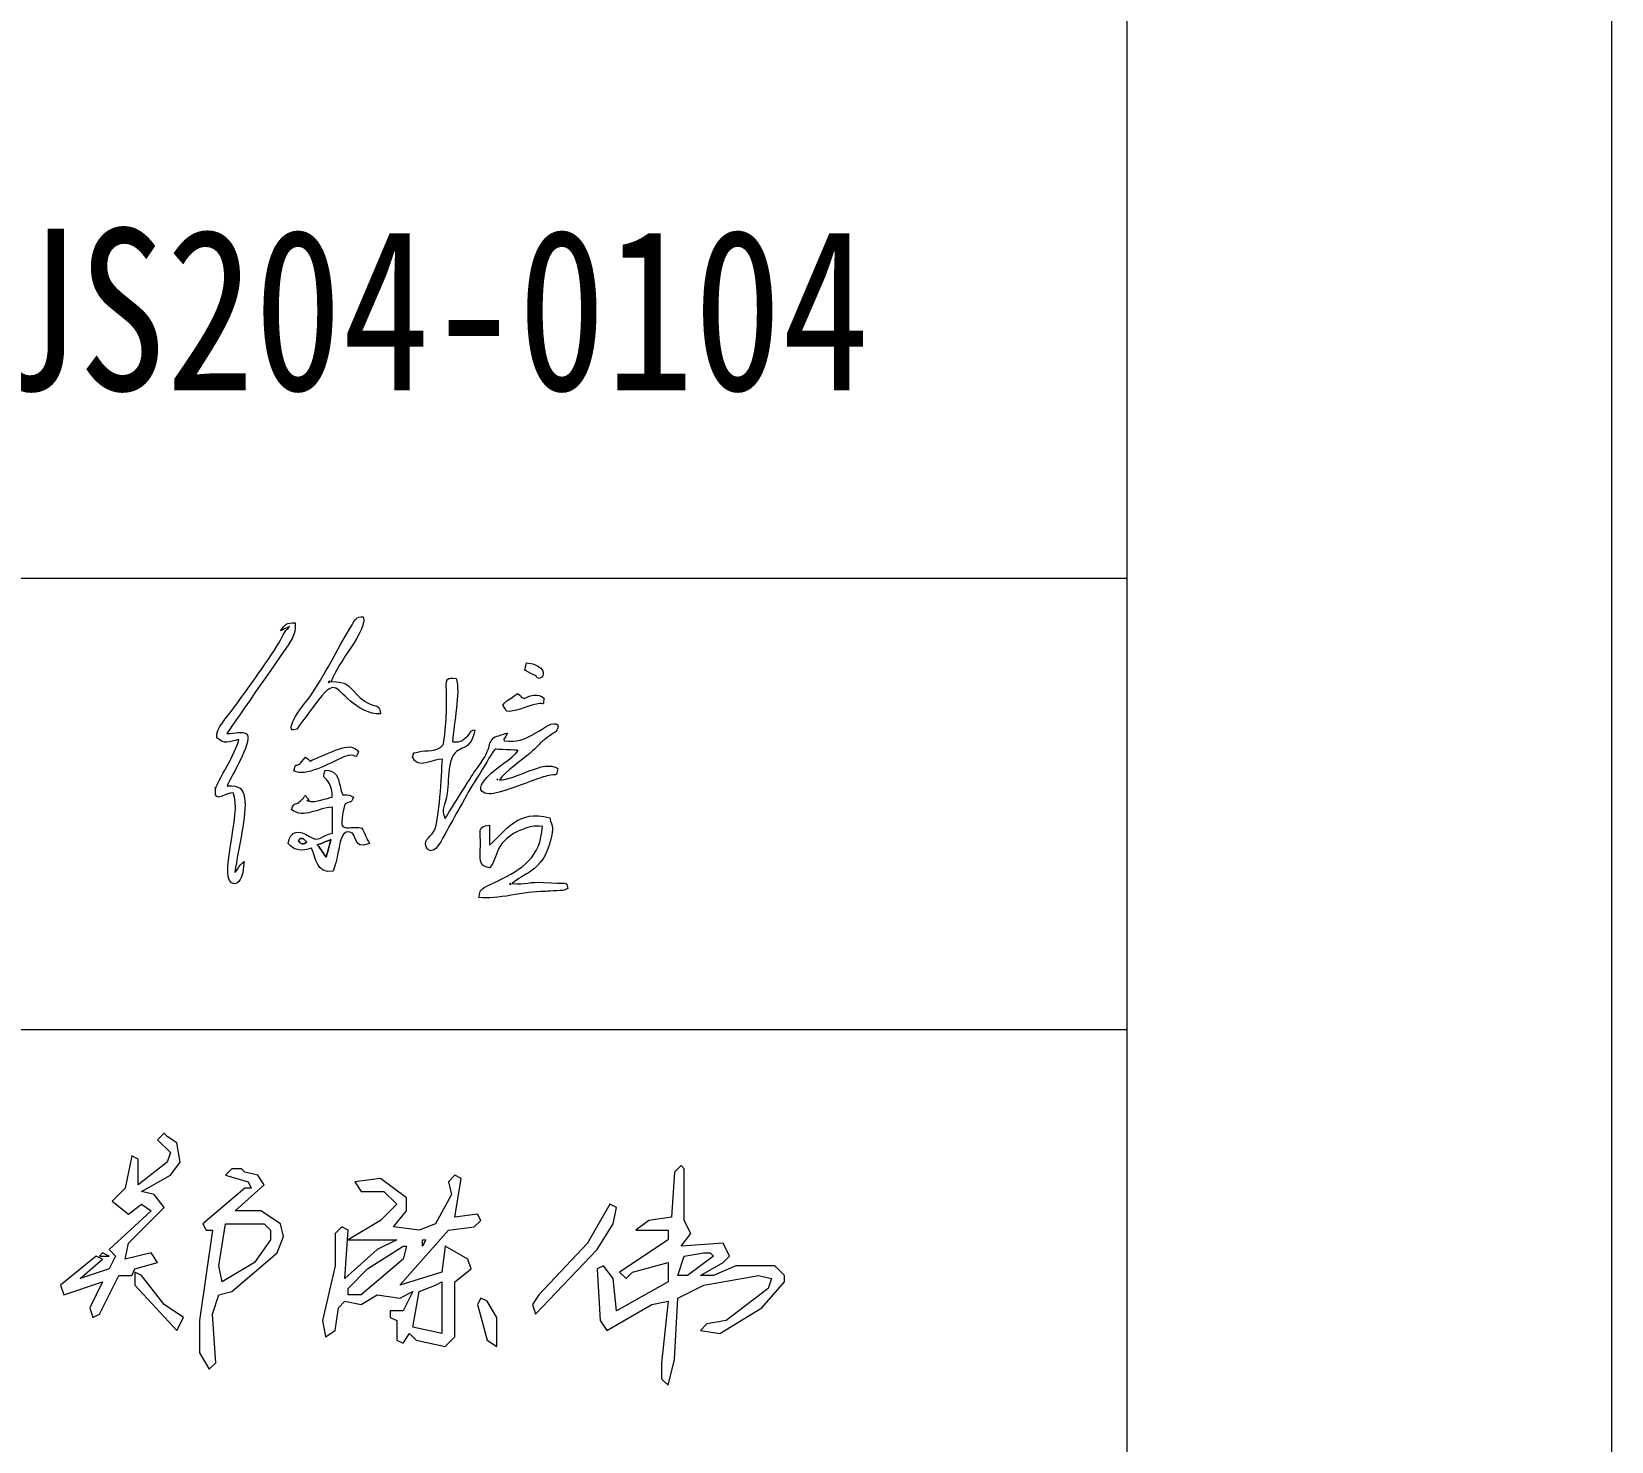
# Model space of a CAD drawing. Header units: millimetres. Extents: x 130143 to 328923, y 19139 to 134795.
# Drawn here: x 283648 to 287559, y 58795 to 62285 of the extents above; entities that cross this region are included whole.
import ezdxf

# ---------------------------------------------------------------- set-up
doc = ezdxf.new("R2010")
doc.units = ezdxf.units.MM
doc.header["$LTSCALE"] = 10
doc.layers.add('邦威智能化', color=7, linetype='Continuous', lineweight=18)
doc.styles.add('仿宋体', font='', dxfattribs={"width": 0.8})
doc.styles.get('仿宋体').set_extended_font_data('宋体')

# ---------------------------------------------------------------- blocks, each defined once
blk = doc.blocks.new('图框')
for p, q in [((34698.4, -16833.3), (41198.4, -16833.3)), ((34698.4, -18229.8), (41198.4, -18229.8))]:
    blk.add_line(p, q)
for points in [[(-2301.6, 1739.7), (42698.4, 1739.7), (42698.4, -30260.3), (-2301.6, -30260.3)], [(-801.6, 589.7), (41198.4, 589.7), (41198.4, -29110.3), (-801.6, -29110.3)]]:
    blk.add_lwpolyline(points, close=True)
blk = doc.blocks.new('zcw')
at = {"linetype": 'Continuous', "elevation": 9684500}
for points in [[(448, 1160), (447, 1161), (445, 1159), (449, 1155), (448, 1152), (439, 1145), (439, 1153), (437, 1154), (435, 1144), (431, 1140), (436, 1136), (440, 1139), (443, 1137), (430, 1125), (432, 1123), (430, 1119), (421, 1116), (428, 1122), (426, 1123), (415, 1114), (416, 1111), (428, 1115), (424, 1107), (425, 1104), (427, 1105), (433, 1117), (437, 1117), (438, 1119), (445, 1121), (443, 1124), (435, 1122), (436, 1127), (447, 1138), (444, 1142), (440, 1143), (449, 1148), (452, 1152), (451, 1158), (448, 1160)], [(472, 1149), (471, 1150), (468, 1150), (466, 1148), (473, 1146), (474, 1144), (472, 1144), (459, 1133), (460, 1131), (462, 1131), (458, 1103), (458, 1093), (461, 1088), (463, 1090), (462, 1105), (464, 1111), (468, 1112), (482, 1124), (484, 1129), (483, 1133), (477, 1137), (469, 1137), (478, 1145), (476, 1148), (472, 1149)], [(608, 1150), (607, 1151), (605, 1149), (604, 1135), (597, 1134), (593, 1131), (603, 1131), (603, 1128), (588, 1118), (590, 1116), (592, 1118), (603, 1121), (603, 1115), (587, 1106), (586, 1116), (583, 1120), (581, 1119), (582, 1103), (584, 1100), (598, 1108), (603, 1109), (601, 1090), (601, 1085), (603, 1083), (605, 1091), (606, 1110), (614, 1114), (631, 1117), (635, 1116), (634, 1113), (621, 1103), (615, 1102), (613, 1100), (619, 1099), (632, 1107), (639, 1115), (639, 1117), (636, 1120), (624, 1120), (617, 1117), (613, 1117), (620, 1121), (622, 1123), (620, 1127), (607, 1126), (610, 1130), (608, 1134), (608, 1150)], [(539, 1147), (537, 1148), (535, 1146), (536, 1142), (531, 1133), (526, 1131), (518, 1132), (522, 1137), (522, 1141), (514, 1147), (506, 1146), (508, 1143), (515, 1143), (519, 1139), (514, 1134), (504, 1128), (519, 1128), (513, 1125), (503, 1116), (504, 1131), (502, 1132), (500, 1130), (500, 1120), (496, 1103), (497, 1098), (500, 1100), (501, 1107), (503, 1109), (508, 1108), (513, 1111), (520, 1110), (524, 1112), (521, 1106), (517, 1106), (517, 1104), (519, 1103), (519, 1097), (521, 1096), (523, 1099), (525, 1097), (534, 1095), (537, 1098), (537, 1115), (542, 1119), (541, 1122), (534, 1126), (533, 1118), (520, 1114), (535, 1131), (543, 1132), (545, 1134), (544, 1136), (537, 1135), (539, 1147)], [(587, 1138), (585, 1139), (578, 1127), (563, 1111), (561, 1108), (562, 1105), (581, 1125), (586, 1133), (587, 1138)], [(466, 1133), (474, 1133), (478, 1133), (480, 1131), (480, 1128), (475, 1121), (465, 1115), (464, 1120), (466, 1133)], [(521, 1126), (522, 1126), (521, 1122), (508, 1111), (504, 1111), (504, 1113), (510, 1119), (521, 1126)], [(527, 1128), (528, 1128), (527, 1126), (527, 1128)], [(430, 1123), (428, 1124), (427, 1123), (430, 1123)], [(614, 1124), (616, 1124), (617, 1123), (609, 1117), (606, 1117), (608, 1123), (614, 1124)], [(440, 1117), (438, 1118), (438, 1114), (451, 1100), (453, 1104), (447, 1108), (440, 1117)], [(531, 1114), (533, 1115), (533, 1099), (524, 1101), (526, 1112), (531, 1114)], [(547, 1109), (545, 1110), (544, 1108), (547, 1097), (550, 1095), (550, 1104), (547, 1109)]]:
    blk.add_lwpolyline(points, dxfattribs=at)

msp = doc.modelspace()

# ---------------------------------------------------------------- linework, layer by layer
at = {"layer": '邦威智能化'}
for points, knots in [([(284264.19526, 60801.66958, 0), (284264.19526, 60801.66958, 0), (284287.07941, 60812.33453, 0), (284287.07941, 60812.33453, 0), (284287.07941, 60812.33453, 0), (284275.85853, 60795.14678, 0), (284284.13443, 60817.52038, 0), (284265.04139, 60780.33305, 0), (284265.04139, 60780.33305, 0), (284245.62157, 60742.52323, 0), (284175.23342, 60647.6642, 0), (284148.42591, 60609.76403, 0), (284148.42591, 60609.76403, 0), (284133.60402, 60588.79841, 0), (284103.35218, 60559.82814, 0), (284106.88585, 60536.93158, 0), (284106.88585, 60536.93158, 0), (284127.42383, 60518.80935, 0), (284135.07217, 60527.62629, 0), (284161.38943, 60532.15361, 0), (284161.38943, 60532.15361, 0), (284154.22747, 60500.88952, 0), (284108.0022, 60426.21712, 0), (284104.5135, 60412.46744, 0), (284104.5135, 60412.46744, 0), (284100.37436, 60396.18483, 0), (284104.68962, 60430.06674, 0), (284103.29773, 60405.03418, 0), (284103.29773, 60405.03418, 0), (284101.5325, 60373.32926, 0), (284127.55747, 60401.86632, 0), (284147.29535, 60400.63231, 0), (284147.29535, 60400.63231, 0), (284171.97144, 60352.31915, 0), (284104.20982, 60176.61419, 0), (284150.29568, 60175.39926, 0), (284150.29568, 60175.39926, 0), (284168.54419, 60177.96045, 0), (284170.80673, 60199.97206, 0), (284174.75742, 60230.16918, 0), (284174.75742, 60230.16918, 0), (284162.01918, 60221.90263, 0), (284162.04463, 60215.20597, 0), (284151.78857, 60203.39325, 0), (284151.78857, 60203.39325, 0), (284159.50696, 60265.89836, 0), (284182.4062, 60346.16369, 0), (284175.36497, 60387.91439, 0), (284175.36497, 60387.91439, 0), (284171.3917, 60411.49972, 0), (284163.97454, 60418.01025, 0), (284132.8856, 60417.92406, 0), (284132.8856, 60417.92406, 0), (284143.28096, 60445.33989, 0), (284192.95141, 60519.07364, 0), (284182.22787, 60546.04514, 0), (284182.22787, 60546.04514, 0), (284168.20759, 60554.27909, 0), (284152.83737, 60547.21202, 0), (284131.26541, 60547.08994, 0), (284131.26541, 60547.08994, 0), (284131.26541, 60547.08994, 0), (284271.36019, 60748.81657, 0), (284271.36019, 60748.81657, 0), (284271.36019, 60748.81657, 0), (284287.87886, 60774.38181, 0), (284303.05426, 60788.29184, 0), (284301.21068, 60821.04674, 0), (284301.21068, 60821.04674, 0), (284277.30267, 60822.51903, 0), (284277.74692, 60816.91217, 0), (284264.19526, 60801.66958, 0)], [0, 0, 0, 0, 0.0526315789, 0.0526315789, 0.0526315789, 0.0526315889, 0.1052631579, 0.1052631579, 0.1052631579, 0.1052631679, 0.1578947368, 0.1578947368, 0.1578947368, 0.1578947468, 0.2105263158, 0.2105263158, 0.2105263158, 0.2105263258, 0.2631578947, 0.2631578947, 0.2631578947, 0.2631579047, 0.3157894737, 0.3157894737, 0.3157894737, 0.3157894837, 0.3684210526, 0.3684210526, 0.3684210526, 0.3684210626, 0.4210526316, 0.4210526316, 0.4210526316, 0.4210526416, 0.4736842105, 0.4736842105, 0.4736842105, 0.4736842205, 0.5263157895, 0.5263157895, 0.5263157895, 0.5263157995, 0.5789473684, 0.5789473684, 0.5789473684, 0.5789473784, 0.6315789474, 0.6315789474, 0.6315789474, 0.6315789574, 0.6842105263, 0.6842105263, 0.6842105263, 0.6842105363, 0.7368421053, 0.7368421053, 0.7368421053, 0.7368421153, 0.7894736842, 0.7894736842, 0.7894736842, 0.7894736942, 0.8421052632, 0.8421052632, 0.8421052632, 0.8421052732, 0.8947368421, 0.8947368421, 0.8947368421, 0.8947368521, 1, 1, 1, 1]), ([(284512.0343, 60596.24867, 0), (284509.03129, 60629.05922, 0), (284494.16394, 60602.4746, 0), (284454.1106, 60643.35882, 0), (284454.1106, 60643.35882, 0), (284426.7859, 60671.24802, 0), (284431.48885, 60673.19856, 0), (284389.75083, 60676.1658, 0), (284389.75083, 60676.1658, 0), (284407.89491, 60727.12314, 0), (284480.31301, 60801.58996, 0), (284469.41794, 60835.97351, 0), (284469.41794, 60835.97351, 0), (284450.86366, 60836.34828, 0), (284449.85999, 60829.77709, 0), (284441.64024, 60816.30468, 0), (284441.64024, 60816.30468, 0), (284411.76893, 60767.3374, 0), (284382.62959, 60706.85255, 0), (284342.06014, 60645.33245, 0), (284342.06014, 60645.33245, 0), (284329.69873, 60626.58655, 0), (284307.52101, 60603.75023, 0), (284296.88207, 60580.718, 0), (284296.88207, 60580.718, 0), (284293.024, 60572.37032, 0), (284282.37522, 60549.13548, 0), (284304.55762, 60558.14918, 0), (284304.55762, 60558.14918, 0), (284304.55762, 60558.14918, 0), (284351.2356, 60621.04825, 0), (284351.2356, 60621.04825, 0), (284351.2356, 60621.04825, 0), (284399.2991, 60683.95748, 0), (284397.18148, 60662.03604, 0), (284437.93178, 60627.4376, 0), (284437.93178, 60627.4376, 0), (284455.74136, 60612.31689, 0), (284484.78644, 60592.91998, 0), (284512.0343, 60596.24867, 0)], [0, 0, 0, 0, 0.0909090909, 0.0909090909, 0.0909090909, 0.0909091009, 0.1818181818, 0.1818181818, 0.1818181818, 0.1818181918, 0.2727272727, 0.2727272727, 0.2727272727, 0.2727272827, 0.3636363636, 0.3636363636, 0.3636363636, 0.3636363736, 0.4545454545, 0.4545454545, 0.4545454545, 0.4545454645, 0.5454545455, 0.5454545455, 0.5454545455, 0.5454545555, 0.6363636364, 0.6363636364, 0.6363636364, 0.6363636464, 0.7272727273, 0.7272727273, 0.7272727273, 0.7272727373, 0.8181818182, 0.8181818182, 0.8181818182, 0.8181818282, 1, 1, 1, 1]), ([(284873.67033, 60722.56742, 0), (284868.46832, 60697.61327, 0), (284863.04869, 60707.69962, 0), (284897.16833, 60689.84762, 0), (284897.16833, 60689.84762, 0), (284899.30909, 60688.73267, 0), (284900.10464, 60678.74194, 0), (284911.49723, 60687.10536, 0), (284911.49723, 60687.10536, 0), (284918.03544, 60691.90344, 0), (284921.35259, 60716.59862, 0), (284873.67033, 60722.56742, 0)], [0, 0, 0, 0, 0.25, 0.25, 0.25, 0.25000001, 0.5, 0.5, 0.5, 0.50000001, 1, 1, 1, 1]), ([(284386.21998, 60677.8782, 0), (284386.78493, 60678.39439, 0), (284387.34452, 60676.58038, 0), (284387.22382, 60675.82841, 0), (284387.22382, 60675.82841, 0), (284387.17412, 60675.51877, 0), (284387.64984, 60674.94898, 0), (284387.63304, 60674.9857, 0), (284387.63304, 60674.9857, 0), (284387.55195, 60675.15186, 0), (284376.83219, 60669.42553, 0), (284386.21998, 60677.8782, 0)], [0, 0, 0, 0, 0.25, 0.25, 0.25, 0.25000001, 0.5, 0.5, 0.5, 0.50000001, 1, 1, 1, 1]), ([(284667.96401, 60520.76013, 0), (284651.87578, 60498.79538, 0), (284625.39929, 60507.76384, 0), (284606.80165, 60502.32076, 0), (284606.80165, 60502.32076, 0), (284586.85215, 60496.47646, 0), (284597.73187, 60503.16398, 0), (284590.96918, 60489.90009, 0), (284590.96918, 60489.90009, 0), (284603.64972, 60456.07505, 0), (284640.60155, 60484.20814, 0), (284665.35801, 60484.02894, 0), (284665.35801, 60484.02894, 0), (284662.37699, 60443.05313, 0), (284658.82095, 60334.04146, 0), (284644.81001, 60306.50266, 0), (284644.81001, 60306.50266, 0), (284633.79551, 60284.84086, 0), (284613.17759, 60285.29163, 0), (284628.7589, 60260.70524, 0), (284628.7589, 60260.70524, 0), (284647.80839, 60245.00552, 0), (284664.14443, 60285.51091, 0), (284676.80652, 60308.00289, 0), (284676.80652, 60308.00289, 0), (284689.45775, 60330.46259, 0), (284701.77272, 60351.88729, 0), (284714.81034, 60376.08289, 0), (284714.81034, 60376.08289, 0), (284727.84707, 60400.27296, 0), (284740.91851, 60421.287, 0), (284754.23371, 60441.87623, 0), (284754.23371, 60441.87623, 0), (284765.85311, 60459.85077, 0), (284784.32037, 60494.69405, 0), (284795.66633, 60508.52678, 0), (284795.66633, 60508.52678, 0), (284795.66633, 60508.52678, 0), (284852.92773, 60505.66558, 0), (284852.92773, 60505.66558, 0), (284852.92773, 60505.66558, 0), (284837.20572, 60483.12025, 0), (284800.09509, 60465.34077, 0), (284776.25017, 60439.57321, 0), (284776.25017, 60439.57321, 0), (284762.38211, 60424.58558, 0), (284746.21869, 60400.42094, 0), (284781.23466, 60397.97681, 0), (284781.23466, 60397.97681, 0), (284802.6552, 60396.48407, 0), (284879.59386, 60427.80686, 0), (284906.76937, 60436.90392, 0), (284906.76937, 60436.90392, 0), (284909.43577, 60437.79177, 0), (284916.42893, 60440.26517, 0), (284916.757, 60440.36565, 0), (284916.757, 60440.36565, 0), (284916.757, 60440.36565, 0), (284923.60433, 60442.28395, 0), (284923.60433, 60442.28395, 0), (284923.60433, 60442.28395, 0), (284954.481, 60449.66962, 0), (284945.01439, 60437.93436, 0), (284951.43391, 60460.82712, 0), (284951.43391, 60460.82712, 0), (284916.03141, 60484.57372, 0), (284846.05195, 60430.84814, 0), (284806.72583, 60432.62287, 0), (284806.72583, 60432.62287, 0), (284819.20501, 60451.99643, 0), (284862.75911, 60481.157, 0), (284882.3882, 60498.82147, 0), (284882.3882, 60498.82147, 0), (284917.19876, 60530.1511, 0), (284901.14392, 60521.64554, 0), (284938.91795, 60547.16247, 0), (284938.91795, 60547.16247, 0), (284943.4779, 60550.23627, 0), (284945.83111, 60550.6923, 0), (284948.42432, 60555.64715, 0), (284948.42432, 60555.64715, 0), (284952.2363, 60562.93028, 0), (284957.07582, 60574.49507, 0), (284934.03257, 60570.86018, 0), (284934.03257, 60570.86018, 0), (284934.03257, 60570.86018, 0), (284890.22443, 60545.06399, 0), (284890.22443, 60545.06399, 0), (284890.22443, 60545.06399, 0), (284867.11267, 60533.05167, 0), (284850.05883, 60524.71781, 0), (284818.25346, 60529.56753, 0), (284818.25346, 60529.56753, 0), (284816.05916, 60540.52576, 0), (284815.32541, 60523.33925, 0), (284826.10609, 60548.52666, 0), (284826.10609, 60548.52666, 0), (284826.10609, 60548.52666, 0), (284795.49754, 60538.95973, 0), (284795.49754, 60538.95973, 0), (284795.49754, 60538.95973, 0), (284770.73381, 60519.02267, 0), (284795.97962, 60517.22789, 0), (284743.51999, 60450.64007, 0), (284743.51999, 60450.64007, 0), (284743.51999, 60450.64007, 0), (284672.11472, 60337.18239, 0), (284672.11472, 60337.18239, 0), (284672.11472, 60337.18239, 0), (284660.70666, 60359.78312, 0), (284672.80858, 60369.91569, 0), (284676.96732, 60399.0415, 0), (284676.96732, 60399.0415, 0), (284680.20295, 60421.67394, 0), (284678.90661, 60441.93705, 0), (284684.00994, 60469.06795, 0), (284684.00994, 60469.06795, 0), (284695.7481, 60531.38728, 0), (284733.51586, 60489.05496, 0), (284745.64262, 60556.26896, 0), (284745.64262, 60556.26896, 0), (284731.48084, 60553.40914, 0), (284739.80458, 60551.6988, 0), (284722.80662, 60536.50458, 0), (284722.80662, 60536.50458, 0), (284714.38455, 60528.9802, 0), (284706.17855, 60524.56892, 0), (284690.56401, 60527.07514, 0), (284690.56401, 60527.07514, 0), (284693.60304, 60573.11211, 0), (284710.149, 60649.51954, 0), (284699.79286, 60683.69181, 0), (284699.79286, 60683.69181, 0), (284675.60048, 60686.2193, 0), (284674.40345, 60681.80036, 0), (284675.05145, 60663.25773, 0), (284675.05145, 60663.25773, 0), (284676.64115, 60617.57813, 0), (284675.05952, 60566.1687, 0), (284667.96401, 60520.76013, 0)], [0, 0, 0, 0, 0.0277777778, 0.0277777778, 0.0277777778, 0.0277777878, 0.0555555556, 0.0555555556, 0.0555555556, 0.0555555656, 0.0833333333, 0.0833333333, 0.0833333333, 0.0833333433, 0.1111111111, 0.1111111111, 0.1111111111, 0.1111111211, 0.1388888889, 0.1388888889, 0.1388888889, 0.1388888989, 0.1666666667, 0.1666666667, 0.1666666667, 0.1666666767, 0.1944444444, 0.1944444444, 0.1944444444, 0.1944444544, 0.2222222222, 0.2222222222, 0.2222222222, 0.2222222322, 0.25, 0.25, 0.25, 0.25000001, 0.2777777778, 0.2777777778, 0.2777777778, 0.2777777878, 0.3055555556, 0.3055555556, 0.3055555556, 0.3055555656, 0.3333333333, 0.3333333333, 0.3333333333, 0.3333333433, 0.3611111111, 0.3611111111, 0.3611111111, 0.3611111211, 0.3888888889, 0.3888888889, 0.3888888889, 0.3888888989, 0.4166666667, 0.4166666667, 0.4166666667, 0.4166666767, 0.4444444444, 0.4444444444, 0.4444444444, 0.4444444544, 0.4722222222, 0.4722222222, 0.4722222222, 0.4722222322, 0.5, 0.5, 0.5, 0.50000001, 0.5277777778, 0.5277777778, 0.5277777778, 0.5277777878, 0.5555555556, 0.5555555556, 0.5555555556, 0.5555555656, 0.5833333333, 0.5833333333, 0.5833333333, 0.5833333433, 0.6111111111, 0.6111111111, 0.6111111111, 0.6111111211, 0.6388888889, 0.6388888889, 0.6388888889, 0.6388888989, 0.6666666667, 0.6666666667, 0.6666666667, 0.6666666767, 0.6944444444, 0.6944444444, 0.6944444444, 0.6944444544, 0.7222222222, 0.7222222222, 0.7222222222, 0.7222222322, 0.75, 0.75, 0.75, 0.75000001, 0.7777777778, 0.7777777778, 0.7777777778, 0.7777777878, 0.8055555556, 0.8055555556, 0.8055555556, 0.8055555656, 0.8333333333, 0.8333333333, 0.8333333333, 0.8333333433, 0.8611111111, 0.8611111111, 0.8611111111, 0.8611111211, 0.8888888889, 0.8888888889, 0.8888888889, 0.8888888989, 0.9166666667, 0.9166666667, 0.9166666667, 0.9166666767, 0.9444444444, 0.9444444444, 0.9444444444, 0.9444444544, 1, 1, 1, 1]), ([(284867.52159, 60633.8341, 0), (284849.54136, 60642.8738, 0), (284870.74322, 60633.02208, 0), (284851.38284, 60646.21945, 0), (284851.38284, 60646.21945, 0), (284824.33224, 60624.43749, 0), (284827.04018, 60634.2062, 0), (284815.15696, 60617.69759, 0), (284815.15696, 60617.69759, 0), (284815.15696, 60617.69759, 0), (284824.95036, 60602.28113, 0), (284824.95036, 60602.28113, 0), (284824.95036, 60602.28113, 0), (284845.37474, 60600.48321, 0), (284867.22263, 60612.92524, 0), (284898.19097, 60620.06934, 0), (284898.19097, 60620.06934, 0), (284921.99182, 60625.56205, 0), (284911.27134, 60611.20923, 0), (284917.61754, 60634.35196, 0), (284917.61754, 60634.35196, 0), (284901.09681, 60648.1031, 0), (284884.32935, 60642.36627, 0), (284867.52159, 60633.8341, 0)], [0, 0, 0, 0, 0.1428571429, 0.1428571429, 0.1428571429, 0.1428571529, 0.2857142857, 0.2857142857, 0.2857142857, 0.2857142957, 0.4285714286, 0.4285714286, 0.4285714286, 0.4285714386, 0.5714285714, 0.5714285714, 0.5714285714, 0.5714285814, 0.7142857143, 0.7142857143, 0.7142857143, 0.7142857243, 1, 1, 1, 1]), ([(284326.48455, 60489.13894, 0), (284298.40333, 60450.54709, 0), (284305.6803, 60485.81393, 0), (284297.58683, 60455.28354, 0), (284297.58683, 60455.28354, 0), (284326.18953, 60438.11286, 0), (284385.08845, 60473.97025, 0), (284421.6746, 60489.40077, 0), (284421.6746, 60489.40077, 0), (284454.98318, 60503.45735, 0), (284447.15374, 60476.79803, 0), (284457.71529, 60501.68031, 0), (284457.71529, 60501.68031, 0), (284439.55663, 60529.25533, 0), (284399.07499, 60504.50194, 0), (284350.04507, 60484.97167, 0), (284350.04507, 60484.97167, 0), (284328.19041, 60476.26835, 0), (284346.09647, 60475.60061, 0), (284326.48455, 60489.13894, 0)], [0, 0, 0, 0, 0.1666666667, 0.1666666667, 0.1666666667, 0.1666666767, 0.3333333333, 0.3333333333, 0.3333333333, 0.3333333433, 0.5, 0.5, 0.5, 0.50000001, 0.6666666667, 0.6666666667, 0.6666666667, 0.6666666767, 1, 1, 1, 1]), ([(284392.435, 60389.77477, 0), (284382.81765, 60387.66586, 0), (284345.69528, 60376.13844, 0), (284338.52089, 60379.32043, 0), (284338.52089, 60379.32043, 0), (284316.73654, 60388.97072, 0), (284343.42374, 60372.19823, 0), (284331.9284, 60385.56248, 0), (284331.9284, 60385.56248, 0), (284331.9284, 60385.56248, 0), (284325.96177, 60394.29035, 0), (284325.96177, 60394.29035, 0), (284325.96177, 60394.29035, 0), (284320.03426, 60386.37125, 0), (284326.41331, 60393.14593, 0), (284319.08179, 60385.38412, 0), (284319.08179, 60385.38412, 0), (284318.22734, 60384.47768, 0), (284315.20328, 60381.36154, 0), (284314.16105, 60380.45121, 0), (284314.16105, 60380.45121, 0), (284296.79816, 60365.31556, 0), (284301.20653, 60382.14481, 0), (284291.48592, 60359.03891, 0), (284291.48592, 60359.03891, 0), (284323.65701, 60334.6653, 0), (284354.69353, 60363.43589, 0), (284393.01186, 60364.67577, 0), (284393.01186, 60364.67577, 0), (284393.01186, 60364.67577, 0), (284393.25686, 60300.8301, 0), (284393.25686, 60300.8301, 0), (284393.25686, 60300.8301, 0), (284364.82318, 60295.20187, 0), (284360.6692, 60276.17655, 0), (284335.97539, 60292.61207, 0), (284335.97539, 60292.61207, 0), (284311.11708, 60309.15339, 0), (284288.46752, 60308.64278, 0), (284283.57006, 60275.12656, 0), (284283.57006, 60275.12656, 0), (284301.43938, 60255.11296, 0), (284317.3877, 60256.20572, 0), (284341.18578, 60263.6953, 0), (284341.18578, 60263.6953, 0), (284353.78464, 60238.26611, 0), (284351.80794, 60200.68525, 0), (284394.86973, 60206.17753, 0), (284394.86973, 60206.17753, 0), (284414.88614, 60265.16037, 0), (284408.25114, 60307.18049, 0), (284436.21083, 60303.42444, 0), (284436.21083, 60303.42444, 0), (284457.03153, 60300.63275, 0), (284439.95728, 60258.10763, 0), (284484.48001, 60274.8222, 0), (284484.48001, 60274.8222, 0), (284480.08935, 60289.41119, 0), (284484.70474, 60275.26823, 0), (284479.28435, 60284.7138, 0), (284479.28435, 60284.7138, 0), (284479.28435, 60284.7138, 0), (284466.57828, 60312.97336, 0), (284466.57828, 60312.97336, 0), (284466.57828, 60312.97336, 0), (284423.83197, 60322.41501, 0), (284403.95266, 60289.37509, 0), (284424.03701, 60372.63314, 0), (284424.03701, 60372.63314, 0), (284443.68123, 60383.78409, 0), (284436.28454, 60371.69391, 0), (284445.27202, 60389.63148, 0), (284445.27202, 60389.63148, 0), (284413.91044, 60407.67035, 0), (284422.0666, 60376.96495, 0), (284412.05533, 60417.95026, 0), (284412.05533, 60417.95026, 0), (284407.03414, 60438.50496, 0), (284402.958, 60456.21961, 0), (284375.04018, 60456.52623, 0), (284375.04018, 60456.52623, 0), (284368.09677, 60429.3447, 0), (284371.7097, 60447.40193, 0), (284383.53875, 60426.75273, 0), (284383.53875, 60426.75273, 0), (284389.89616, 60415.65377, 0), (284392.67178, 60405.24313, 0), (284392.435, 60389.77477, 0)], [0, 0, 0, 0, 0.0434782609, 0.0434782609, 0.0434782609, 0.0434782709, 0.0869565217, 0.0869565217, 0.0869565217, 0.0869565317, 0.1304347826, 0.1304347826, 0.1304347826, 0.1304347926, 0.1739130435, 0.1739130435, 0.1739130435, 0.1739130535, 0.2173913043, 0.2173913043, 0.2173913043, 0.2173913143, 0.2608695652, 0.2608695652, 0.2608695652, 0.2608695752, 0.3043478261, 0.3043478261, 0.3043478261, 0.3043478361, 0.347826087, 0.347826087, 0.347826087, 0.347826097, 0.3913043478, 0.3913043478, 0.3913043478, 0.3913043578, 0.4347826087, 0.4347826087, 0.4347826087, 0.4347826187, 0.4782608696, 0.4782608696, 0.4782608696, 0.4782608796, 0.5217391304, 0.5217391304, 0.5217391304, 0.5217391404, 0.5652173913, 0.5652173913, 0.5652173913, 0.5652174013, 0.6086956522, 0.6086956522, 0.6086956522, 0.6086956622, 0.652173913, 0.652173913, 0.652173913, 0.652173923, 0.6956521739, 0.6956521739, 0.6956521739, 0.6956521839, 0.7391304348, 0.7391304348, 0.7391304348, 0.7391304448, 0.7826086957, 0.7826086957, 0.7826086957, 0.7826087057, 0.8260869565, 0.8260869565, 0.8260869565, 0.8260869665, 0.8695652174, 0.8695652174, 0.8695652174, 0.8695652274, 0.9130434783, 0.9130434783, 0.9130434783, 0.9130434883, 1, 1, 1, 1]), ([(284800.79162, 60435.33357, 0), (284800.79162, 60435.33357, 0), (284802.55398, 60432.53247, 0), (284802.55398, 60432.53247, 0), (284802.55398, 60432.53247, 0), (284802.35882, 60432.83604, 0), (284799.87649, 60434.72045, 0), (284800.79162, 60435.33357, 0)], [0, 0, 0, 0, 0.3333333333, 0.3333333333, 0.3333333333, 0.3333333433, 1, 1, 1, 1]), ([(284781.93955, 60270.9883, 0), (284781.93955, 60270.9883, 0), (284782.19249, 60320.1268, 0), (284782.19249, 60320.1268, 0), (284782.19249, 60320.1268, 0), (284749.82969, 60318.60595, 0), (284760.67866, 60305.56098, 0), (284759.51435, 60268.8366, 0), (284759.51435, 60268.8366, 0), (284758.56058, 60238.75965, 0), (284753.25801, 60218.90346, 0), (284782.10305, 60214.5856, 0), (284782.10305, 60214.5856, 0), (284804.85992, 60239.4048, 0), (284791.5364, 60283.11101, 0), (284865.66098, 60310.54097, 0), (284865.66098, 60310.54097, 0), (284882.46052, 60316.76042, 0), (284891.03484, 60319.47347, 0), (284912.82262, 60317.22984, 0), (284912.82262, 60317.22984, 0), (284908.55361, 60239.88981, 0), (284863.42423, 60212.11642, 0), (284801.48204, 60182.17528, 0), (284801.48204, 60182.17528, 0), (284792.06808, 60177.62326, 0), (284782.58634, 60173.32032, 0), (284773.72646, 60168.33339, 0), (284773.72646, 60168.33339, 0), (284759.90265, 60160.54736, 0), (284758.40389, 60160.99777, 0), (284755.95277, 60141.41555, 0), (284755.95277, 60141.41555, 0), (284798.28061, 60135.12646, 0), (284870.80123, 60156.90966, 0), (284918.45372, 60156.51522, 0), (284918.45372, 60156.51522, 0), (284918.45372, 60156.51522, 0), (284962.66372, 60158.91364, 0), (284962.66372, 60158.91364, 0), (284962.66372, 60158.91364, 0), (284974.71798, 60162.10606, 0), (284967.56406, 60159.26711, 0), (284975.66384, 60164.04142, 0), (284975.66384, 60164.04142, 0), (284972.04597, 60183.93983, 0), (284975.141, 60173.99972, 0), (284915.64492, 60178.59215, 0), (284915.64492, 60178.59215, 0), (284882.7431, 60181.13367, 0), (284870.87432, 60173.26638, 0), (284837.97421, 60175.67718, 0), (284837.97421, 60175.67718, 0), (284862.92941, 60201.75428, 0), (284913.32529, 60200.92519, 0), (284933.97712, 60285.81067, 0), (284933.97712, 60285.81067, 0), (284941.01762, 60314.7632, 0), (284937.76205, 60314.48036, 0), (284930.96956, 60338.55789, 0), (284930.96956, 60338.55789, 0), (284851.64105, 60360.75661, 0), (284822.71347, 60306.25543, 0), (284781.93955, 60270.9883, 0)], [0, 0, 0, 0, 0.0588235294, 0.0588235294, 0.0588235294, 0.0588235394, 0.1176470588, 0.1176470588, 0.1176470588, 0.1176470688, 0.1764705882, 0.1764705882, 0.1764705882, 0.1764705982, 0.2352941176, 0.2352941176, 0.2352941176, 0.2352941276, 0.2941176471, 0.2941176471, 0.2941176471, 0.2941176571, 0.3529411765, 0.3529411765, 0.3529411765, 0.3529411865, 0.4117647059, 0.4117647059, 0.4117647059, 0.4117647159, 0.4705882353, 0.4705882353, 0.4705882353, 0.4705882453, 0.5294117647, 0.5294117647, 0.5294117647, 0.5294117747, 0.5882352941, 0.5882352941, 0.5882352941, 0.5882353041, 0.6470588235, 0.6470588235, 0.6470588235, 0.6470588335, 0.7058823529, 0.7058823529, 0.7058823529, 0.7058823629, 0.7647058824, 0.7647058824, 0.7647058824, 0.7647058924, 0.8235294118, 0.8235294118, 0.8235294118, 0.8235294218, 0.8823529412, 0.8823529412, 0.8823529412, 0.8823529512, 1, 1, 1, 1]), ([(284308.79849, 60280.6794, 0), (284313.40164, 60294.65856, 0), (284324.50082, 60284.40927, 0), (284329.93259, 60278.74487, 0), (284329.93259, 60278.74487, 0), (284318.4515, 60273.4697, 0), (284321.67426, 60270.47391, 0), (284308.79849, 60280.6794, 0)], [0, 0, 0, 0, 0.3333333333, 0.3333333333, 0.3333333333, 0.3333333433, 1, 1, 1, 1]), ([(284355.69652, 60271.7681, 0), (284364.94267, 60274.67391, 0), (284379.72254, 60281.31395, 0), (284389.39173, 60284.91187, 0), (284389.39173, 60284.91187, 0), (284389.39173, 60284.91187, 0), (284377.64014, 60241.09571, 0), (284377.64014, 60241.09571, 0), (284377.64014, 60241.09571, 0), (284368.57062, 60252.78879, 0), (284365.49563, 60260.30955, 0), (284355.69652, 60271.7681, 0)], [0, 0, 0, 0, 0.25, 0.25, 0.25, 0.25000001, 0.5, 0.5, 0.5, 0.50000001, 1, 1, 1, 1]), ([(284833.92885, 60175.98618, 0), (284834.33283, 60176.17089, 0), (284835.02132, 60175.58396, 0), (284834.95674, 60175.14627, 0), (284834.95674, 60175.14627, 0), (284834.92745, 60174.9638, 0), (284835.38235, 60174.79437, 0), (284835.37771, 60174.80079, 0), (284835.37771, 60174.80079, 0), (284835.29258, 60174.87117, 0), (284827.9997, 60173.25125, 0), (284833.92885, 60175.98618, 0)], [0, 0, 0, 0, 0.25, 0.25, 0.25, 0.25000001, 0.5, 0.5, 0.5, 0.50000001, 1, 1, 1, 1])]:
    msp.add_open_spline(points, degree=3, knots=knots, dxfattribs=at)
at = {"layer": '邦威智能化', "color": 7}
for points, knots in [([(284308.79849, 60280.6794, 0), (284321.67426, 60270.47391, 0), (284318.4515, 60273.4697, 0), (284329.93259, 60278.74487, 0), (284329.93259, 60278.74487, 0), (284324.50082, 60284.40927, 0), (284313.40164, 60294.65856, 0), (284308.79849, 60280.6794, 0)], [0, 0, 0, 0, 0.3333333333, 0.3333333333, 0.3333333333, 0.3333333433, 1, 1, 1, 1]), ([(284355.69652, 60271.7681, 0), (284365.49563, 60260.30955, 0), (284368.57062, 60252.78879, 0), (284377.64014, 60241.09571, 0), (284377.64014, 60241.09571, 0), (284377.64014, 60241.09571, 0), (284389.39173, 60284.91187, 0), (284389.39173, 60284.91187, 0), (284389.39173, 60284.91187, 0), (284379.72254, 60281.31395, 0), (284364.94267, 60274.67391, 0), (284355.69652, 60271.7681, 0)], [0, 0, 0, 0, 0.25, 0.25, 0.25, 0.25000001, 0.5, 0.5, 0.5, 0.50000001, 1, 1, 1, 1])]:
    msp.add_open_spline(points, degree=3, knots=knots, dxfattribs=at)

# ---------------------------------------------------------------- block references
at = {"layer": '邦威智能化', "xscale": 0.8000000000029104, "yscale": 0.7999999999992724, "zscale": 0.8}
msp.add_blockref('图框', (253400.67364, 74398.66925, 0), dxfattribs=at)
at = {"layer": '邦威智能化', "linetype": 'Continuous', "xscale": 8, "yscale": 8, "zscale": 8}
msp.add_blockref('zcw', (280400.18035, 50269.84804, -77476000), dxfattribs=at)

# ---------------------------------------------------------------- texts
at = {"layer": '邦威智能化', "color": 0, "insert": (281586.90415, 61390.59669, 0), "char_height": 400, "width": 6746.6666667, "attachment_point": 7, "style": '仿宋体'}
msp.add_mtext('BWRC2019-JS204-0104', dxfattribs=at)

doc.saveas('drawing.dxf')
